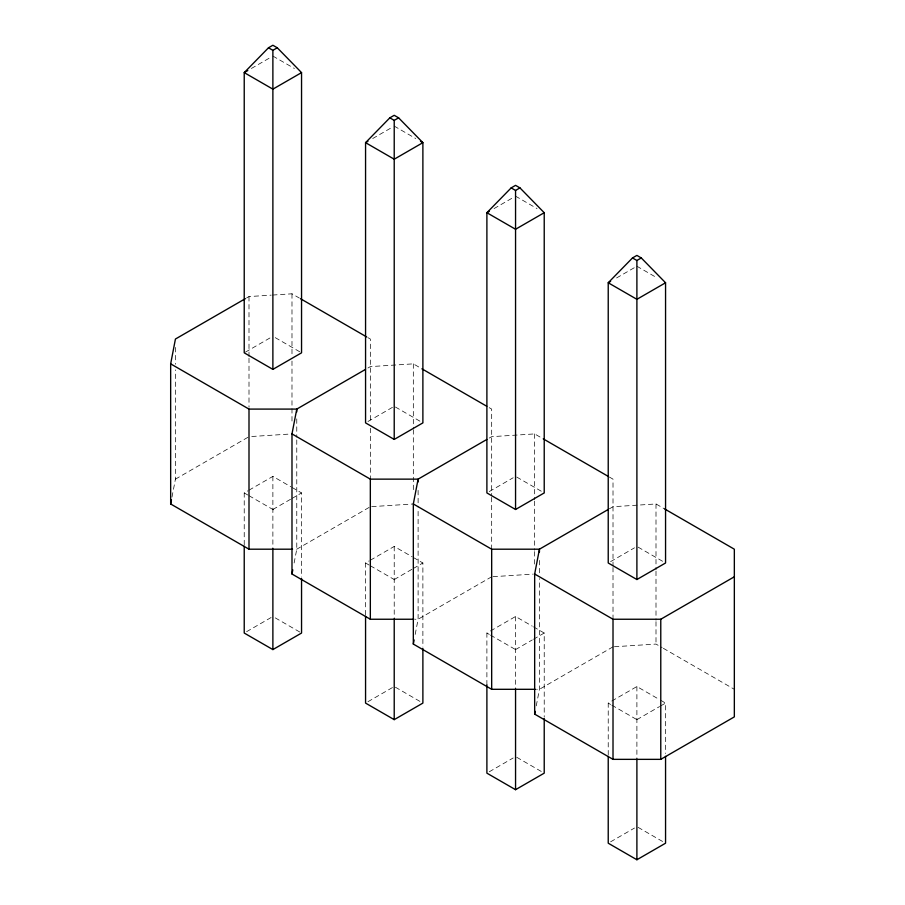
<?xml version="1.0" encoding="UTF-8"?>
<svg xmlns="http://www.w3.org/2000/svg" width="905" height="905" viewBox="0 0 905 905"><rect width="100%" height="100%" fill="white"/><g stroke="black" fill="none" stroke-linecap="round" stroke-linejoin="round"><path stroke-width="0.68" stroke-dasharray="4.53 3.39" d="M171.984 497.071L175.434 479.141L175.434 369.862M294.114 562.989L296.772 549.199L296.772 438.506M415.191 634.416L418.11 619.246L418.11 508.565M536.258 705.855L539.437 689.305L539.437 578.623M251.386 68.475L271.692 56.755M372.724 138.522L393.03 126.802M246.59 297.96L248.999 296.569L271.183 295.143M245.413 352.135L271.692 336.965M494.062 208.58L513.169 197.55M175.434 479.141L248.999 436.674M367.928 368.007L370.337 366.615L413.325 363.855L420.678 368.097M616.588 277.948L634.507 267.597M244.226 544.776L244.226 492.931L247.8 490.861M248.999 490.182L272.88 476.392L290.799 486.732M367.95 421.504L393.03 407.024M272.88 509.481L290.799 499.141M291.987 498.451L301.546 492.931L301.546 576.994M369.127 507.422L296.772 549.199L293.955 549.199M489.254 438.065L491.675 436.674L534.663 433.914L542.005 438.156M246.613 631.667L271.692 617.187M365.563 614.823L365.563 562.989L369.138 560.919M370.337 560.229L394.218 546.439L412.137 556.779M489.288 491.551L513.169 477.761M394.218 579.539L412.137 569.188M413.325 568.498L422.884 562.989L422.884 647.052M491.675 576.779L418.11 619.246L415.293 619.246M609.393 508.814L613.013 506.721L656.001 503.961L664.575 508.915M367.95 701.714L393.03 687.234M486.89 684.881L486.89 633.036L489.288 631.656M490.476 630.977L515.556 616.497L532.276 626.147M610.615 561.609L634.507 547.819M515.556 649.586L532.276 639.937M533.475 639.247L544.222 633.036L544.222 717.111M613.013 646.826L539.437 689.305L536.631 689.305M489.288 771.773L513.169 757.983M608.228 754.928L608.228 703.095L610.615 701.714M611.814 701.024L636.894 686.544L659.587 699.644M636.894 719.645L659.587 706.545M660.774 705.855L665.56 703.095L665.56 753.537M610.615 841.82L634.507 828.03M272.575 295.053L291.987 293.808L299.34 298.05M251.771 436.493L290.607 434.004M371.717 506.63L413.325 503.972M493.055 576.689L533.283 574.109M614.393 646.747L656.001 644.077L662.121 647.607M272.88 56.065L294.385 68.475M394.218 126.112L415.712 138.522M515.556 196.17L537.05 208.58M636.894 266.217L657.2 277.948M367.882 337.622L370.337 339.036L370.337 423.099M489.22 407.68L491.675 409.094L491.675 495.951M609.337 477.026L613.013 479.141L613.013 566.01M275.267 337.656L301.546 352.826M395.417 407.024L422.884 422.884M516.755 477.071L544.222 492.931M638.093 547.129L663.173 561.609M663.342 648.308L734.34 689.305M291.987 487.422L301.546 492.931M413.325 557.469L422.884 562.989M533.475 626.837L544.222 633.036M660.774 700.334L665.56 703.095M244.226 492.931L247.8 495.001M248.999 495.691L273.887 510.058M365.563 562.989L369.138 565.059M370.337 565.749L395.225 580.116M486.89 633.036L489.288 634.416M490.476 635.106L516.563 650.163M608.228 703.095L610.615 704.475M611.814 705.165L637.901 720.222M275.267 617.877L300.347 632.357M395.417 687.234L420.497 701.714M516.755 757.293L541.835 771.773M638.093 827.34L663.173 841.82M656.001 503.961L656.001 569.811M656.001 571.213L656.001 620.253M656.001 621.656L656.001 644.077M636.894 686.544L636.894 758.005M613.013 567.412L613.013 619.246M539.437 560.399L539.437 573.012M534.663 433.914L534.663 499.764M534.663 501.166L534.663 550.206M534.663 551.598L534.663 564.211M515.556 616.497L515.556 687.947M491.675 497.354L491.675 549.199M418.11 490.352L418.11 507.162M413.325 363.855L413.325 428.303M413.325 429.705L413.325 492.761M394.218 546.439L394.218 617.9M370.337 428.269L370.337 479.141M296.772 418.902L296.772 437.115M291.987 293.808L291.987 355.45M291.987 361.061L291.987 421.3M272.88 476.392L272.88 547.842M248.999 296.569L248.999 356.808M248.999 358.21L248.999 407.25M175.434 347.441L175.434 364.251"/><path stroke-width="1.36" d="M292.553 549.199L248.999 549.199L170.66 503.972L170.66 363.855L175.434 339.036L245.379 298.65M170.66 503.972L171.452 499.832M413.89 619.246L370.337 619.246L291.987 574.019L291.987 433.914L296.772 409.094L365.507 369.398M291.987 574.019L292.79 569.879M535.228 689.305L491.675 689.305L413.325 644.077L413.325 503.961L418.11 479.141L486.845 439.457M413.325 644.077L414.128 639.937M664.575 508.915L734.34 549.199L734.34 716.884L660.774 759.352L613.013 759.352L534.663 714.124L534.663 574.019L539.437 549.199L608.183 509.504M534.663 714.124L535.194 711.364M268.491 47.784L244.226 72.615L244.226 352.826L272.88 369.376L301.546 352.826L301.546 72.615L277.281 47.784L272.88 45.25L268.491 47.784L272.88 50.329L277.281 47.784M389.829 117.842L365.563 142.662L365.563 422.884L394.218 439.423L422.884 422.884L422.884 142.662L398.619 117.842L394.218 115.308L389.829 117.842L394.218 120.376L398.619 117.842M511.167 187.889L486.89 212.72L486.89 492.931L515.556 509.481L544.222 492.931L544.222 212.72L519.956 187.889L515.556 185.355L511.167 187.889L515.556 190.435L519.956 187.889M632.493 257.948L608.228 282.767L608.228 562.989L636.894 579.528L665.56 562.989L665.56 282.767L641.283 257.948L636.894 255.414L632.493 257.948L636.894 260.482L641.283 257.948M247.8 70.545L244.226 72.615L272.88 89.154L301.546 72.615M367.95 141.282L365.563 142.662L394.218 159.212L422.884 142.662L420.497 141.282M489.288 211.34L486.89 212.72L515.556 229.259L544.222 212.72M610.615 281.387L608.228 282.767L636.894 299.317L665.56 282.767M244.226 546.179L244.226 633.048L272.88 649.586L301.546 633.048L301.546 578.397M365.563 616.226L365.563 703.095L394.218 719.645L422.884 703.095L422.884 648.455M534.663 574.019L613.013 619.246L660.774 619.246L734.34 576.779M486.89 684.881L486.89 773.153L515.556 789.692L544.222 773.153L544.222 718.502M608.228 756.331L608.228 843.2L636.894 859.75L665.56 843.2L665.56 756.331M170.66 363.855L248.999 409.094L296.772 409.094L296.772 411.888M291.987 433.914L370.337 479.141L418.11 479.141L418.11 481.946M413.325 503.961L491.675 549.199L539.437 549.199L539.437 551.993M300.562 298.752L366.661 336.92M421.9 368.81L486.777 406.266M543.238 438.857L608.115 476.313M660.774 619.246L660.774 759.352M636.894 260.482L636.894 579.528M636.894 758.876L636.894 859.75M613.013 619.246L613.013 759.352M515.556 190.435L515.556 509.481M515.556 688.818L515.556 789.692M491.675 549.199L491.675 689.305M394.218 120.376L394.218 439.423M394.218 618.771L394.218 719.645M370.337 479.141L370.337 619.246M272.88 50.329L272.88 369.376M272.88 548.713L272.88 649.586M248.999 409.094L248.999 549.199"/></g></svg>
